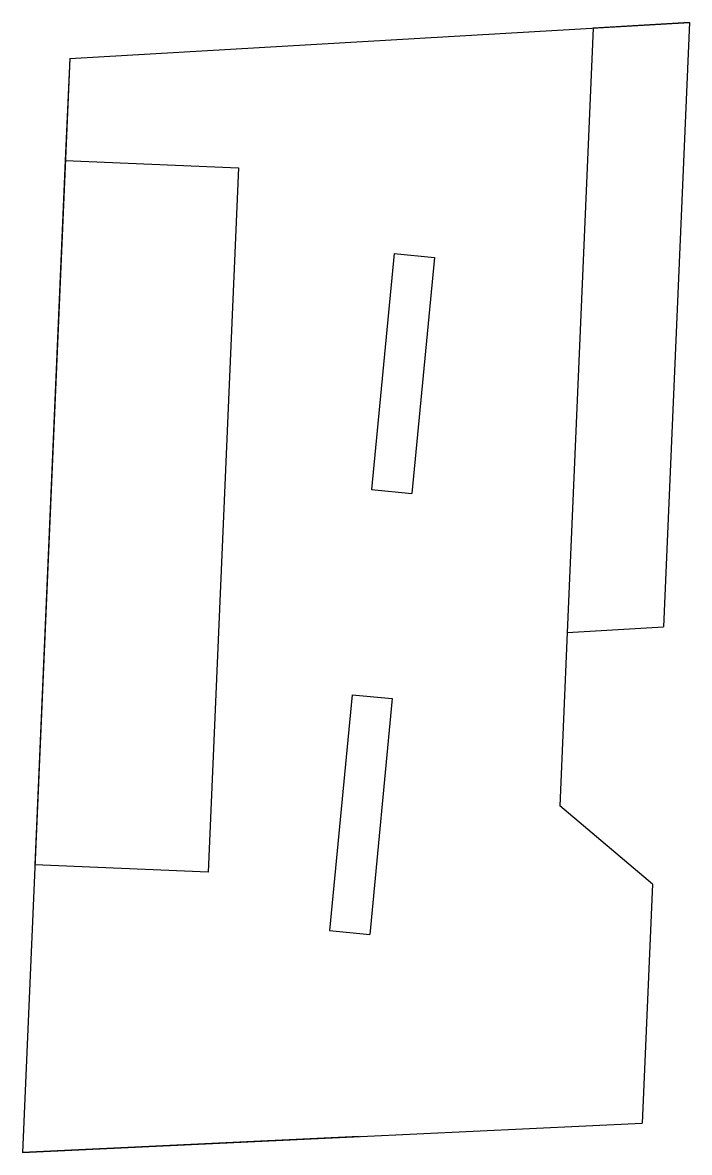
# Model space of a CAD drawing. Header units: inches. Extents: x 23.07 to 26.53, y 24.79 to 30.65.
import ezdxf

# ---------------------------------------------------------------- set-up
doc = ezdxf.new("R2010")
doc.units = ezdxf.units.IN
doc.header["$MEASUREMENT"] = 0

msp = doc.modelspace()

# ---------------------------------------------------------------- linework, layer by layer
for p, q in [((23.3101, 30.4686), (26.5276, 30.6543)), ((26.0285, 30.6255), (25.8936, 27.4884)), ((26.5276, 30.6543), (26.0285, 30.6255)), ((26.5276, 30.6543), (26.3927, 27.5172)), ((23.3101, 30.4686), (23.0655, 24.79)), ((23.3101, 30.4686), (23.2869, 29.9391)), ((23.2869, 29.9391), (23.1298, 26.2825)), ((23.2869, 29.9391), (24.1861, 29.9005)), ((24.1861, 29.9005), (24.029, 26.2439)), ((24.9945, 29.4552), (24.8777, 28.2307)), ((24.9945, 29.4552), (25.2035, 29.4352)), ((25.2035, 29.4352), (25.0867, 28.2108)), ((24.8777, 28.2307), (25.0867, 28.2108)), ((25.8936, 27.4884), (26.3927, 27.5172)), ((25.8936, 27.4884), (25.8549, 26.5892)), ((24.7761, 27.1656), (24.6592, 25.9411)), ((24.7761, 27.1656), (24.9851, 27.1456)), ((24.9851, 27.1456), (24.8683, 25.9212)), ((26.3353, 26.1819), (25.8549, 26.5892)), ((24.029, 26.2439), (23.1298, 26.2825)), ((26.3353, 26.1819), (26.2819, 24.9415)), ((24.6592, 25.9411), (24.8683, 25.9212)), ((23.0655, 24.79), (26.2819, 24.9415)), ((24.8136, 24.8723), (23.0655, 24.79))]:
    msp.add_line(p, q)

doc.saveas('drawing.dxf')
